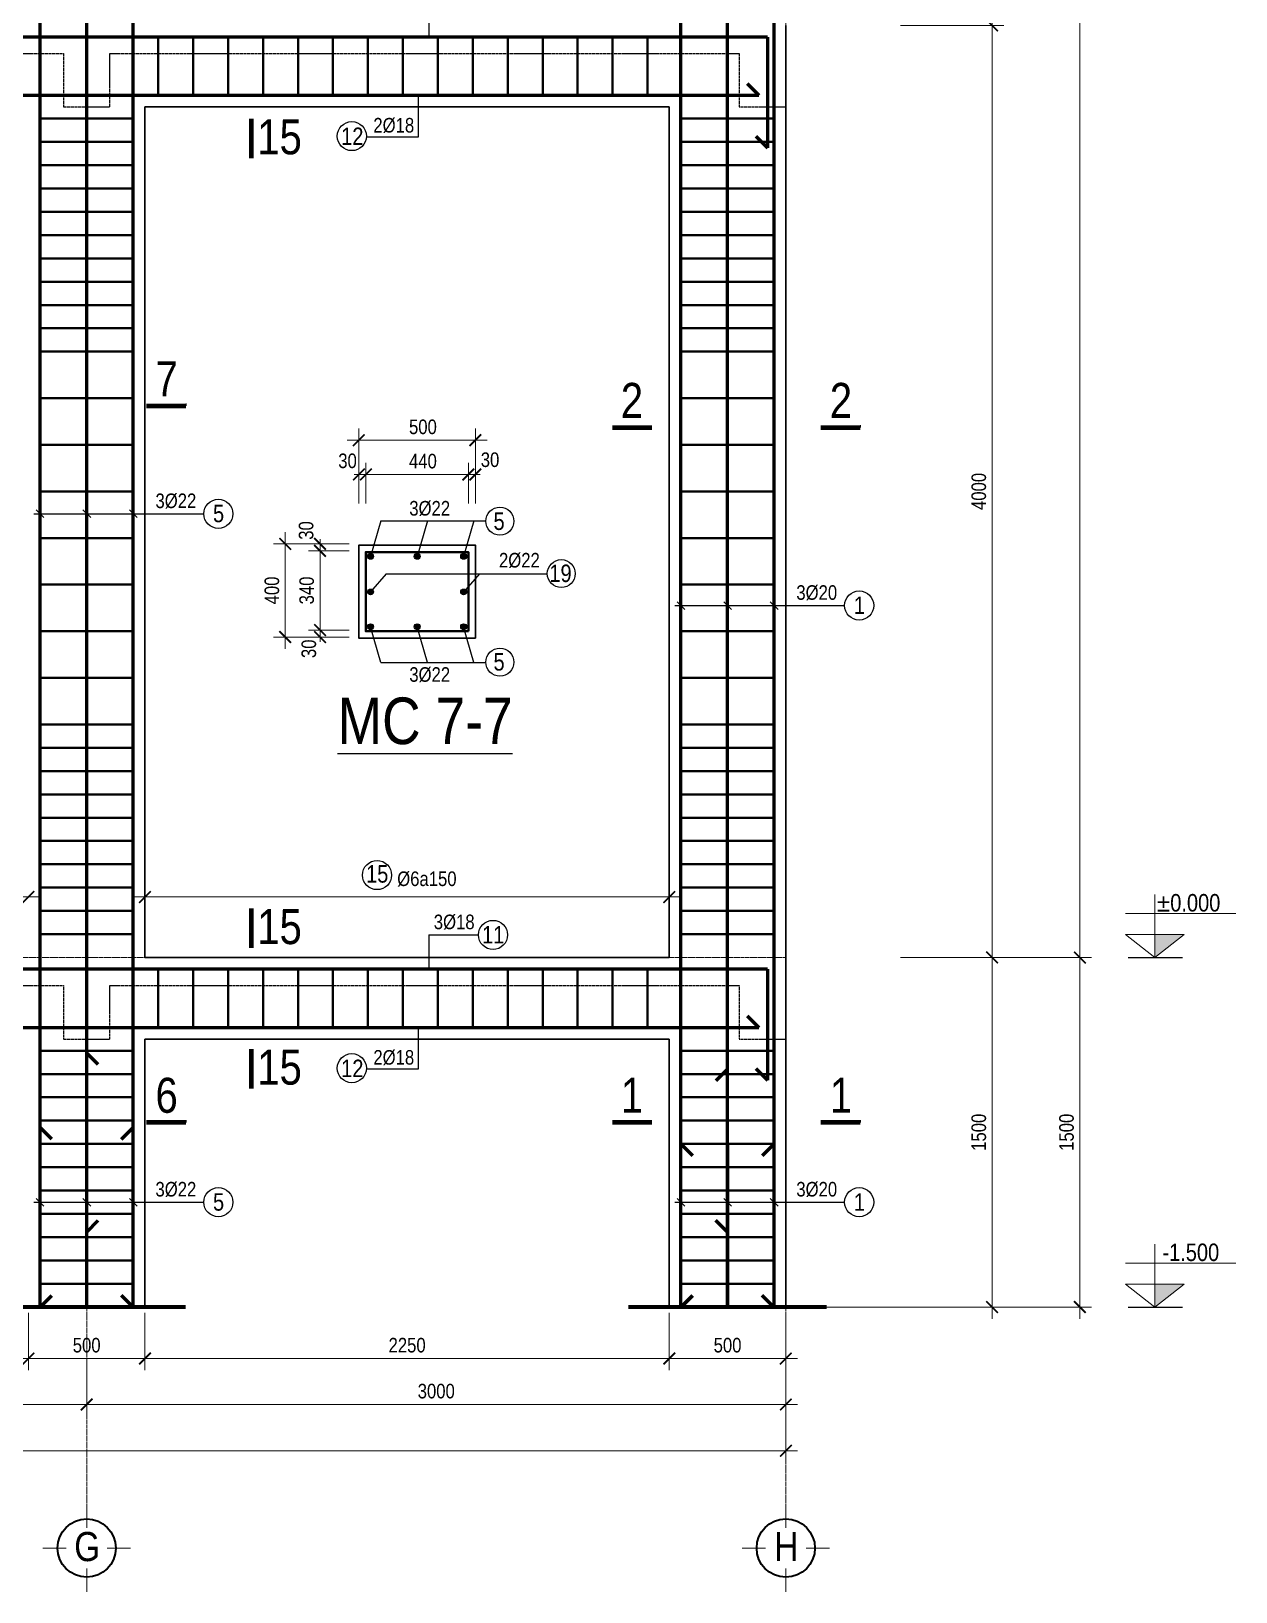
# Model space of a CAD drawing. Header units: inches. Extents: x -959662 to -910219, y 3489550 to 3514317.
# Drawn here: x -940634 to -935465, y 3490440 to 3497137 of the extents above; entities that cross this region are included whole.
import ezdxf
from ezdxf.enums import TextEntityAlignment as Align

# ---------------------------------------------------------------- set-up
doc = ezdxf.new("R2010")
doc.units = ezdxf.units.IN
doc.header["$LTSCALE"] = 3.5
doc.header["$MEASUREMENT"] = 0
doc.linetypes.add('CENTERX2', pattern=[4, 2.5, -0.5, 0.5, -0.5])
doc.linetypes.add('DASHEDX2', pattern=[1.5, 1, -0.5])
for name, color, linetype, lineweight in [('5.TRUC', 1, 'CENTERX2', 13), ('duongkichthuoc', 4, 'Continuous', 13), ('NET BAO', 4, 'Continuous', 30), ('TextThep', 7, 'Continuous', 0), ('THEP DAI', 5, 'Continuous', 40), ('THEP DOC', 2, 'Continuous', 60)]:
    doc.layers.add(name, color=color, linetype=linetype, lineweight=lineweight)
for name, color, linetype in [('Net thay', 6, 'Continuous'), ('NETDUTDUT', 3, 'DASHEDX2'), ('text', 3, 'Continuous')]:
    doc.layers.add(name, color=color, linetype=linetype)
doc.styles.add('CHU', font='')
doc.styles.add('CHỮ', font='')
doc.styles.add('Helve-Condense', font='')
doc.styles.add('Text.Helve-condense', font='')
doc.styles.get('CHU').set_extended_font_data('VNI-Helve-Condense')
doc.styles.get('CHỮ').set_extended_font_data('VNI-Helve-Condense')
doc.styles.get('Helve-Condense').set_extended_font_data('VNI-Helve-Condense')
doc.styles.get('Text.Helve-condense').set_extended_font_data('VNI-Helve-Condense')
doc.dimstyles.new('TL25', dxfattribs={"dimscale": 25, "dimtxt": 2.5, "dimasz": 2, "dimexe": 2, "dimexo": 1, "dimgap": 1, "dimtad": 1, "dimdec": 0, "dimzin": 0, "dimdsep": 46, "dimtxsty": 'Helve-Condense', "dimblk": 'ARCHTICK', "dimcen": 2, "dimdle": 2, "dimclrd": 4, "dimclre": 4, "dimclrt": 4, "dimadec": 0, "dimazin": 0, "dimtfac": 0.004, "dimtdec": 0, "dimtmove": 2, "dimatfit": 3, "dimfxl": 1, "dimtolj": 1, "dimtzin": 0, "dimlwd": 13, "dimlwe": 13, "dimarcsym": 1})

# ---------------------------------------------------------------- blocks, each defined once
blk = doc.blocks.new('_ArchTick')
at = {"color": 0, "linetype": 'ByBlock', "const_width": 0.15}
blk.add_lwpolyline([(-0.5, -0.5), (0.5, 0.5)], dxfattribs=at)
blk = doc.blocks.new('*D21')
at = {"layer": 'DEFPOINTS', "color": 0, "transparency": 16777216}
for p in [(-936928.4, 3493162.2), (-936510.8, 3493162.2), (-937246.5, 3491662.2)]:
    blk.add_point(p, dxfattribs=at)
at = {"layer": 'duongkichthuoc', "color": 4, "linetype": 'Continuous', "lineweight": 13, "transparency": 16777216}
for p, q in [((-936510.8, 3491612.2), (-936510.8, 3493212.2)), ((-936903.4, 3493162.2), (-936460.8, 3493162.2)), ((-937221.5, 3491662.2), (-936460.8, 3491662.2))]:
    blk.add_line(p, q, dxfattribs=at)
at = {"layer": 'duongkichthuoc', "color": 4, "lineweight": 13, "transparency": 16777216, "xscale": 50, "yscale": 50, "zscale": 50}
for p, rotation in [((-936510.8, 3493162.2), 90), ((-936510.8, 3491662.2), 270)]:
    blk.add_blockref('_ArchTick', p, dxfattribs=dict(at, rotation=rotation))
at = {"layer": 'duongkichthuoc', "color": 4, "transparency": 16777216, "insert": (-936567.7, 3492412.2), "char_height": 62.5, "attachment_point": 5, "rotation": 90, "style": 'Helve-Condense'}
blk.add_mtext('\\A1;1500', dxfattribs=at)
blk = doc.blocks.new('*D22')
at = {"layer": 'DEFPOINTS', "color": 0, "transparency": 16777216}
for p in [(-936928.5, 3497162.2), (-936510.8, 3497162.2), (-936915.9, 3493162.2)]:
    blk.add_point(p, dxfattribs=at)
at = {"layer": 'duongkichthuoc', "color": 4, "linetype": 'Continuous', "lineweight": 13, "transparency": 16777216}
for p, q in [((-936510.8, 3493112.2), (-936510.8, 3497212.2)), ((-936903.5, 3497162.2), (-936460.8, 3497162.2)), ((-936890.9, 3493162.2), (-936460.8, 3493162.2))]:
    blk.add_line(p, q, dxfattribs=at)
at = {"layer": 'duongkichthuoc', "color": 4, "lineweight": 13, "transparency": 16777216, "xscale": 50, "yscale": 50, "zscale": 50}
for p, rotation in [((-936510.8, 3497162.2), 90), ((-936510.8, 3493162.2), 270)]:
    blk.add_blockref('_ArchTick', p, dxfattribs=dict(at, rotation=rotation))
at = {"layer": 'duongkichthuoc', "color": 4, "transparency": 16777216, "insert": (-936567.7, 3495162.2), "char_height": 62.5, "attachment_point": 5, "rotation": 90, "style": 'Helve-Condense'}
blk.add_mtext('\\A1;4000', dxfattribs=at)
blk = doc.blocks.new('*D23')
at = {"layer": 'DEFPOINTS', "color": 0, "transparency": 16777216}
for p in [(-936928.4, 3500762.2), (-936510.8, 3500762.2), (-936928.5, 3497162.2)]:
    blk.add_point(p, dxfattribs=at)
at = {"layer": 'duongkichthuoc', "color": 4, "linetype": 'Continuous', "lineweight": 13, "transparency": 16777216}
for p, q in [((-936903.4, 3500762.2), (-936460.8, 3500762.2)), ((-936510.8, 3497112.2), (-936510.8, 3500812.2)), ((-936903.5, 3497162.2), (-936460.8, 3497162.2))]:
    blk.add_line(p, q, dxfattribs=at)
at = {"layer": 'duongkichthuoc', "color": 4, "lineweight": 13, "transparency": 16777216, "xscale": 50, "yscale": 50, "zscale": 50}
for p, rotation in [((-936510.8, 3500762.2), 90), ((-936510.8, 3497162.2), 270)]:
    blk.add_blockref('_ArchTick', p, dxfattribs=dict(at, rotation=rotation))
at = {"layer": 'duongkichthuoc', "color": 4, "transparency": 16777216, "insert": (-936567.7, 3498962.2), "char_height": 62.5, "attachment_point": 5, "rotation": 90, "style": 'Helve-Condense'}
blk.add_mtext('\\A1;3600', dxfattribs=at)
blk = doc.blocks.new('*D26')
at = {"layer": 'DEFPOINTS', "color": 0, "transparency": 16777216}
for p in [(-936510.8, 3508862.2), (-936510.8, 3493162.2), (-936134.3, 3493162.2)]:
    blk.add_point(p, dxfattribs=at)
at = {"layer": 'THEP DOC', "color": 4, "linetype": 'Continuous', "lineweight": 13, "transparency": 16777216}
for p, q in [((-936485.8, 3508862.2), (-936084.3, 3508862.2)), ((-936134.3, 3508912.2), (-936134.3, 3493112.2)), ((-936485.8, 3493162.2), (-936084.3, 3493162.2))]:
    blk.add_line(p, q, dxfattribs=at)
at = {"layer": 'THEP DOC', "color": 4, "lineweight": 13, "transparency": 16777216, "xscale": 50, "yscale": 50, "zscale": 50}
for p, rotation in [((-936134.3, 3508862.2), 90), ((-936134.3, 3493162.2), 270)]:
    blk.add_blockref('_ArchTick', p, dxfattribs=dict(at, rotation=rotation))
at = {"layer": 'THEP DOC', "color": 4, "transparency": 16777216, "insert": (-936191.3, 3501012.2), "char_height": 62.5, "attachment_point": 5, "rotation": 90, "style": 'Helve-Condense'}
blk.add_mtext('\\A1;15700', dxfattribs=at)
blk = doc.blocks.new('*D27')
at = {"layer": 'DEFPOINTS', "color": 0, "transparency": 16777216}
for p in [(-936510.8, 3493162.2), (-936134.3, 3493162.2), (-936510.8, 3491662.2)]:
    blk.add_point(p, dxfattribs=at)
at = {"layer": 'THEP DOC', "color": 4, "linetype": 'Continuous', "lineweight": 13, "transparency": 16777216}
for p, q in [((-936134.3, 3491612.2), (-936134.3, 3493212.2)), ((-936485.8, 3493162.2), (-936084.3, 3493162.2)), ((-936485.8, 3491662.2), (-936084.3, 3491662.2))]:
    blk.add_line(p, q, dxfattribs=at)
at = {"layer": 'THEP DOC', "color": 4, "lineweight": 13, "transparency": 16777216, "xscale": 50, "yscale": 50, "zscale": 50}
for p, rotation in [((-936134.3, 3493162.2), 90), ((-936134.3, 3491662.2), 270)]:
    blk.add_blockref('_ArchTick', p, dxfattribs=dict(at, rotation=rotation))
at = {"layer": 'THEP DOC', "color": 4, "transparency": 16777216, "insert": (-936191.3, 3492412.2), "char_height": 62.5, "attachment_point": 5, "rotation": 90, "style": 'Helve-Condense'}
blk.add_mtext('\\A1;1500', dxfattribs=at)
blk = doc.blocks.new('*D33')
at = {"layer": 'DEFPOINTS', "color": 0, "transparency": 16777216}
for p in [(-942896, 3491662.2), (-940646, 3491662.2), (-940646, 3491441.3)]:
    blk.add_point(p, dxfattribs=at)
at = {"layer": 'THEP DOC', "color": 4, "linetype": 'Continuous', "lineweight": 13, "transparency": 16777216}
for p, q in [((-942896, 3491637.2), (-942896, 3491391.3)), ((-940646, 3491637.2), (-940646, 3491391.3)), ((-942946, 3491441.3), (-940596, 3491441.3))]:
    blk.add_line(p, q, dxfattribs=at)
at = {"layer": 'THEP DOC', "color": 4, "lineweight": 13, "transparency": 16777216, "xscale": 50, "yscale": 50, "zscale": 50, "rotation": 180}
blk.add_blockref('_ArchTick', (-942896, 3491441.3), dxfattribs=at)
at = {"layer": 'THEP DOC', "color": 4, "lineweight": 13, "transparency": 16777216, "xscale": 50, "yscale": 50, "zscale": 50}
blk.add_blockref('_ArchTick', (-940646, 3491441.3), dxfattribs=at)
at = {"layer": 'THEP DOC', "color": 4, "transparency": 16777216, "insert": (-941771, 3491498.2), "char_height": 62.5, "attachment_point": 5, "style": 'Helve-Condense'}
blk.add_mtext('\\A1;2250', dxfattribs=at)
blk = doc.blocks.new('*D34')
at = {"layer": 'DEFPOINTS', "color": 0, "transparency": 16777216}
for p in [(-940646, 3491662.2), (-940146, 3491662.2), (-940146, 3491441.3)]:
    blk.add_point(p, dxfattribs=at)
at = {"layer": 'THEP DOC', "color": 4, "linetype": 'Continuous', "lineweight": 13, "transparency": 16777216}
for p, q in [((-940646, 3491637.2), (-940646, 3491391.3)), ((-940146, 3491637.2), (-940146, 3491391.3)), ((-940696, 3491441.3), (-940096, 3491441.3))]:
    blk.add_line(p, q, dxfattribs=at)
at = {"layer": 'THEP DOC', "color": 4, "lineweight": 13, "transparency": 16777216, "xscale": 50, "yscale": 50, "zscale": 50, "rotation": 180}
blk.add_blockref('_ArchTick', (-940646, 3491441.3), dxfattribs=at)
at = {"layer": 'THEP DOC', "color": 4, "lineweight": 13, "transparency": 16777216, "xscale": 50, "yscale": 50, "zscale": 50}
blk.add_blockref('_ArchTick', (-940146, 3491441.3), dxfattribs=at)
at = {"layer": 'THEP DOC', "color": 4, "transparency": 16777216, "insert": (-940396, 3491498.2), "char_height": 62.5, "attachment_point": 5, "style": 'Helve-Condense'}
blk.add_mtext('\\A1;500', dxfattribs=at)
blk = doc.blocks.new('*D35')
at = {"layer": 'DEFPOINTS', "color": 0, "transparency": 16777216}
for p in [(-940146, 3491662.2), (-937896, 3491662.2), (-937896, 3491441.3)]:
    blk.add_point(p, dxfattribs=at)
at = {"layer": 'THEP DOC', "color": 4, "linetype": 'Continuous', "lineweight": 13, "transparency": 16777216}
for p, q in [((-940146, 3491637.2), (-940146, 3491391.3)), ((-937896, 3491637.2), (-937896, 3491391.3)), ((-940196, 3491441.3), (-937846, 3491441.3))]:
    blk.add_line(p, q, dxfattribs=at)
at = {"layer": 'THEP DOC', "color": 4, "lineweight": 13, "transparency": 16777216, "xscale": 50, "yscale": 50, "zscale": 50, "rotation": 180}
blk.add_blockref('_ArchTick', (-940146, 3491441.3), dxfattribs=at)
at = {"layer": 'THEP DOC', "color": 4, "lineweight": 13, "transparency": 16777216, "xscale": 50, "yscale": 50, "zscale": 50}
blk.add_blockref('_ArchTick', (-937896, 3491441.3), dxfattribs=at)
at = {"layer": 'THEP DOC', "color": 4, "transparency": 16777216, "insert": (-939021, 3491498.2), "char_height": 62.5, "attachment_point": 5, "style": 'Helve-Condense'}
blk.add_mtext('\\A1;2250', dxfattribs=at)
blk = doc.blocks.new('*D36')
at = {"layer": 'DEFPOINTS', "color": 0, "transparency": 16777216}
for p in [(-937896, 3491662.2), (-937396, 3491662.2), (-937396, 3491441.3)]:
    blk.add_point(p, dxfattribs=at)
at = {"layer": 'THEP DOC', "color": 4, "linetype": 'Continuous', "lineweight": 13, "transparency": 16777216}
for p, q in [((-937896, 3491637.2), (-937896, 3491391.3)), ((-937396, 3491637.2), (-937396, 3491391.3)), ((-937946, 3491441.3), (-937346, 3491441.3))]:
    blk.add_line(p, q, dxfattribs=at)
at = {"layer": 'THEP DOC', "color": 4, "lineweight": 13, "transparency": 16777216, "xscale": 50, "yscale": 50, "zscale": 50, "rotation": 180}
blk.add_blockref('_ArchTick', (-937896, 3491441.3), dxfattribs=at)
at = {"layer": 'THEP DOC', "color": 4, "lineweight": 13, "transparency": 16777216, "xscale": 50, "yscale": 50, "zscale": 50}
blk.add_blockref('_ArchTick', (-937396, 3491441.3), dxfattribs=at)
at = {"layer": 'THEP DOC', "color": 4, "transparency": 16777216, "insert": (-937646, 3491498.2), "char_height": 62.5, "attachment_point": 5, "style": 'Helve-Condense'}
blk.add_mtext('\\A1;500', dxfattribs=at)
blk = doc.blocks.new('*D40')
at = {"layer": 'DEFPOINTS', "color": 0, "transparency": 16777216}
for p in [(-943396, 3491441.3), (-940396, 3491441.3), (-940396, 3491244.1)]:
    blk.add_point(p, dxfattribs=at)
at = {"layer": 'THEP DOC', "color": 4, "linetype": 'Continuous', "lineweight": 13, "transparency": 16777216}
for p, q in [((-943396, 3491416.3), (-943396, 3491194.1)), ((-940396, 3491416.3), (-940396, 3491194.1)), ((-943446, 3491244.1), (-940346, 3491244.1))]:
    blk.add_line(p, q, dxfattribs=at)
at = {"layer": 'THEP DOC', "color": 4, "lineweight": 13, "transparency": 16777216, "xscale": 50, "yscale": 50, "zscale": 50, "rotation": 180}
blk.add_blockref('_ArchTick', (-943396, 3491244.1), dxfattribs=at)
at = {"layer": 'THEP DOC', "color": 4, "lineweight": 13, "transparency": 16777216, "xscale": 50, "yscale": 50, "zscale": 50}
blk.add_blockref('_ArchTick', (-940396, 3491244.1), dxfattribs=at)
at = {"layer": 'THEP DOC', "color": 4, "transparency": 16777216, "insert": (-941896, 3491301.1), "char_height": 62.5, "attachment_point": 5, "style": 'Helve-Condense'}
blk.add_mtext('\\A1;3000', dxfattribs=at)
blk = doc.blocks.new('*D41')
at = {"layer": 'DEFPOINTS', "color": 0, "transparency": 16777216}
for p in [(-940396, 3491441.3), (-937396, 3491441.3), (-937396, 3491244.1)]:
    blk.add_point(p, dxfattribs=at)
at = {"layer": 'THEP DOC', "color": 4, "linetype": 'Continuous', "lineweight": 13, "transparency": 16777216}
for p, q in [((-940396, 3491416.3), (-940396, 3491194.1)), ((-937396, 3491416.3), (-937396, 3491194.1)), ((-940446, 3491244.1), (-937346, 3491244.1))]:
    blk.add_line(p, q, dxfattribs=at)
at = {"layer": 'THEP DOC', "color": 4, "lineweight": 13, "transparency": 16777216, "xscale": 50, "yscale": 50, "zscale": 50, "rotation": 180}
blk.add_blockref('_ArchTick', (-940396, 3491244.1), dxfattribs=at)
at = {"layer": 'THEP DOC', "color": 4, "lineweight": 13, "transparency": 16777216, "xscale": 50, "yscale": 50, "zscale": 50}
blk.add_blockref('_ArchTick', (-937396, 3491244.1), dxfattribs=at)
at = {"layer": 'THEP DOC', "color": 4, "transparency": 16777216, "insert": (-938896, 3491301.1), "char_height": 62.5, "attachment_point": 5, "style": 'Helve-Condense'}
blk.add_mtext('\\A1;3000', dxfattribs=at)
blk = doc.blocks.new('*D42')
at = {"layer": 'DEFPOINTS', "color": 0, "transparency": 16777216}
for p in [(-951896, 3491305.2), (-937396, 3491305.2), (-937396, 3491045.4)]:
    blk.add_point(p, dxfattribs=at)
at = {"layer": 'THEP DOC', "color": 4, "linetype": 'Continuous', "lineweight": 13, "transparency": 16777216}
for p, q in [((-951896, 3491280.2), (-951896, 3490995.4)), ((-937396, 3491280.2), (-937396, 3490995.4)), ((-951946, 3491045.4), (-937346, 3491045.4))]:
    blk.add_line(p, q, dxfattribs=at)
at = {"layer": 'THEP DOC', "color": 4, "lineweight": 13, "transparency": 16777216, "xscale": 50, "yscale": 50, "zscale": 50, "rotation": 180}
blk.add_blockref('_ArchTick', (-951896, 3491045.4), dxfattribs=at)
at = {"layer": 'THEP DOC', "color": 4, "lineweight": 13, "transparency": 16777216, "xscale": 50, "yscale": 50, "zscale": 50}
blk.add_blockref('_ArchTick', (-937396, 3491045.4), dxfattribs=at)
at = {"layer": 'THEP DOC', "color": 4, "transparency": 16777216, "insert": (-944646, 3491102.3), "char_height": 62.5, "attachment_point": 5, "style": 'Helve-Condense'}
blk.add_mtext('\\A1;14500', dxfattribs=at)

msp = doc.modelspace()

# ---------------------------------------------------------------- hatches: boundary and pattern name
at = {"layer": 'text'}
for points in [[(-939165.5, 3494883.7, 1), (-939190.5, 3494883.7, 1)], [(-938965.2, 3494883.7, 1), (-938990.2, 3494883.7, 1)], [(-938765.9, 3494883.7, 1), (-938790.9, 3494883.7, 1)], [(-939165.5, 3494731, 1), (-939190.5, 3494731, 1)], [(-938765.9, 3494731, 1), (-938790.9, 3494731, 1)], [(-939165.5, 3494581.7, 1), (-939190.5, 3494581.7, 1)], [(-938965.2, 3494581.7, 1), (-938990.2, 3494581.7, 1)], [(-938765.9, 3494581.7, 1), (-938790.9, 3494581.7, 1)]]:
    msp.add_hatch(color=256, dxfattribs=at).paths.add_polyline_path(points)
at = {"layer": 'text', "lineweight": 20, "ltscale": 20}
h = msp.add_hatch(color=0, dxfattribs=at)
h.dxf.hatch_style = 1
h.paths.add_polyline_path([(-935686.4, 3493260.5), (-935812.3, 3493260.5), (-935812.3, 3493162.2)])
h = msp.add_hatch(color=0, dxfattribs=at)
h.dxf.hatch_style = 1
h.paths.add_polyline_path([(-935686.4, 3491760.5), (-935812.3, 3491760.5), (-935812.3, 3491662.2)])

# ---------------------------------------------------------------- linework, layer by layer
at = {"layer": '5.TRUC'}
for p, q in [((-940396, 3508862.2), (-940396, 3490815.3)), ((-937396, 3508862.2), (-937396, 3490815.3)), ((-951896, 3493162.2), (-937396, 3493162.2))]:
    msp.add_line(p, q, dxfattribs=at)
at = {"layer": 'duongkichthuoc', "color": 4, "linetype": 'Continuous', "lineweight": 13}
for p, q in [((-939228.2, 3495260), (-939228.2, 3495432.1)), ((-938728.2, 3495260), (-938728.2, 3495432.1)), ((-939278.2, 3495382.1), (-938678.2, 3495382.1)), ((-939228.2, 3495110.5), (-939228.2, 3495285)), ((-939198.2, 3495110.5), (-939198.2, 3495285)), ((-939198.2, 3495110.5), (-939198.2, 3495285)), ((-938758.2, 3495110.5), (-938758.2, 3495285)), ((-938758.2, 3495110.5), (-938758.2, 3495285)), ((-938728.2, 3495110.5), (-938728.2, 3495285)), ((-939248.2, 3495235), (-938708.2, 3495235)), ((-939228.2, 3495235), (-939198.2, 3495235)), ((-938758.2, 3495235), (-938728.2, 3495235)), ((-939544.1, 3494987.3), (-939544.1, 3494487.3)), ((-939419.8, 3494937.3), (-939594.1, 3494937.3)), ((-939269.8, 3494937.3), (-939444.8, 3494937.3)), ((-939394.8, 3494957.3), (-939394.8, 3494517.3)), ((-939394.8, 3494937.3), (-939394.8, 3494907.3)), ((-939269.8, 3494907.3), (-939444.8, 3494907.3)), ((-939269.8, 3494907.3), (-939444.8, 3494907.3)), ((-939419.8, 3494537.3), (-939594.1, 3494537.3)), ((-939269.8, 3494567.3), (-939444.8, 3494567.3)), ((-939269.8, 3494567.3), (-939444.8, 3494567.3)), ((-939269.8, 3494537.3), (-939444.8, 3494537.3)), ((-939394.8, 3494567.3), (-939394.8, 3494537.3))]:
    msp.add_line(p, q, dxfattribs=at)
at = {"layer": 'NET BAO'}
for p, q in [((-937396, 3491662.2), (-937396, 3497162.2)), ((-940146, 3493162.2), (-940146, 3496812.2)), ((-940146, 3496812.2), (-937896, 3496812.2)), ((-937896, 3493162.2), (-937896, 3496812.2)), ((-940146, 3493162.2), (-937896, 3493162.2)), ((-940146, 3491662.2), (-940146, 3492812.2)), ((-940146, 3492812.2), (-937896, 3492812.2)), ((-937896, 3491662.2), (-937896, 3492812.2))]:
    msp.add_line(p, q, dxfattribs=at)
msp.add_lwpolyline([(-938728.2, 3494532.2), (-938728.2, 3494932.2), (-939228.2, 3494932.2), (-939228.2, 3494532.2)], close=True, dxfattribs=at)
at = {"layer": 'Net thay', "lineweight": 20}
for p, q in [((-939969.7, 3495528.9), (-939969.7, 3495538.9)), ((-939969.7, 3495528.9), (-939969.7, 3495528.9)), ((-937076.2, 3495436.3), (-937076.2, 3495446.3)), ((-937076.2, 3495436.3), (-937076.2, 3495436.3)), ((-939969.7, 3492454.5), (-939969.7, 3492464.5)), ((-939969.7, 3492454.5), (-939969.7, 3492454.5)), ((-937076.2, 3492454.5), (-937076.2, 3492464.5)), ((-937076.2, 3492454.5), (-937076.2, 3492454.5))]:
    msp.add_line(p, q, dxfattribs=at)
at = {"layer": 'Net thay', "lineweight": 80}
for p, q in [((-939971.5, 3491662.2), (-940821.5, 3491662.2)), ((-937221.5, 3491662.2), (-938071.5, 3491662.2))]:
    msp.add_line(p, q, dxfattribs=at)
at = {"layer": 'Net thay', "lineweight": 20, "ltscale": 20, "const_width": 20}
for points in [[(-939688.8, 3496762.4), (-939688.8, 3496591.6)], [(-940140.5, 3495528.9), (-939969.7, 3495528.9)], [(-938140.6, 3495436.3), (-937969.9, 3495436.3)], [(-937247, 3495436.3), (-937076.2, 3495436.3)], [(-939688.8, 3493373.4), (-939688.8, 3493202.6)], [(-939688.8, 3492770.1), (-939688.8, 3492599.4)], [(-940140.5, 3492454.5), (-939969.7, 3492454.5)], [(-938140.6, 3492454.5), (-937969.9, 3492454.5)], [(-937247, 3492454.5), (-937076.2, 3492454.5)]]:
    msp.add_lwpolyline(points, dxfattribs=at)
at = {"layer": 'NETDUTDUT'}
for p, q in [((-943196, 3497042.2), (-940496, 3497042.2)), ((-940296, 3497042.2), (-937596.2, 3497042.2)), ((-940146, 3493162.2), (-937896, 3493162.2)), ((-937396.2, 3493162.2), (-937396, 3493162.2)), ((-943196, 3493042.2), (-940496, 3493042.2)), ((-940296, 3493042.2), (-937596.2, 3493042.2)), ((-937396.2, 3493042.2), (-937396, 3493042.2))]:
    msp.add_line(p, q, dxfattribs=at)
for points in [[(-937596.2, 3497042.2), (-937596.2, 3496812.2), (-937396.2, 3496812.2), (-937396.2, 3497162.2)], [(-940496, 3497042.2), (-940496, 3496812.2), (-940296, 3496812.2), (-940296, 3497042.2)], [(-937596.2, 3493042.2), (-937596.2, 3492812.2), (-937396.2, 3492812.2), (-937396.2, 3493162.2)], [(-940496, 3493042.2), (-940496, 3492812.2), (-940296, 3492812.2), (-940296, 3493042.2)]]:
    msp.add_lwpolyline(points, dxfattribs=at)
at = {"layer": 'text', "color": 3}
for p, q in [((-938927.5, 3497259.1), (-938927.5, 3497112.2)), ((-940622.1, 3495066.2), (-939893.5, 3495066.2)), ((-940579.5, 3495049.7), (-940612.5, 3495082.7)), ((-940378.9, 3495049.7), (-940411.9, 3495082.7)), ((-940179.5, 3495049.7), (-940212.5, 3495082.7)), ((-937872.1, 3494672.6), (-937143.5, 3494672.6)), ((-937829.5, 3494656.1), (-937862.5, 3494689.1)), ((-937628.9, 3494656.1), (-937661.9, 3494689.1)), ((-937429.5, 3494656.1), (-937462.5, 3494689.1)), ((-938927.5, 3493259.1), (-938714.9, 3493259.1)), ((-938927.5, 3493259.1), (-938927.5, 3493112.2)), ((-940622.1, 3492112), (-939893.5, 3492112)), ((-940579.5, 3492095.5), (-940612.5, 3492128.5)), ((-940378.9, 3492095.5), (-940411.9, 3492128.5)), ((-940179.5, 3492095.5), (-940212.5, 3492128.5)), ((-937872.1, 3492112), (-937143.5, 3492112)), ((-937829.5, 3492095.5), (-937862.5, 3492128.5)), ((-937628.9, 3492095.5), (-937661.9, 3492128.5)), ((-937429.5, 3492095.5), (-937462.5, 3492128.5))]:
    msp.add_line(p, q, dxfattribs=at)
at = {"layer": 'text'}
for p, q in [((-938973.7, 3496862.2), (-938973.7, 3496682.9)), ((-938973.7, 3496682.9), (-939195.8, 3496682.9)), ((-939133.4, 3495036.2), (-939178, 3494882.6)), ((-939133.4, 3495036.2), (-938684.8, 3495036.2)), ((-938933.4, 3495036.2), (-938977.7, 3494883.7)), ((-938734.1, 3495036.2), (-938778.4, 3494883.7)), ((-939110.8, 3494808), (-939178, 3494731)), ((-939110.8, 3494808), (-938661.3, 3494808)), ((-938711.1, 3494808), (-938778.8, 3494730.6)), ((-938661.3, 3494808), (-938419.5, 3494808)), ((-939133.4, 3494428.2), (-939178, 3494581.7)), ((-938933.4, 3494428.2), (-938977.7, 3494580.7)), ((-938734.1, 3494428.2), (-938778.4, 3494580.7)), ((-939133.4, 3494428.2), (-938684.8, 3494428.2)), ((-938973.7, 3492862.2), (-938973.7, 3492682.9)), ((-938973.7, 3492682.9), (-939195.8, 3492682.9))]:
    msp.add_line(p, q, dxfattribs=at)
at = {"layer": 'text', "color": 0, "lineweight": 20, "ltscale": 20}
for p, q in [((-935812.3, 3493162.2), (-935812.3, 3493432.2)), ((-935938.2, 3493350.5), (-935465.2, 3493350.5)), ((-935812.3, 3491662.2), (-935812.3, 3491932.2)), ((-935938.2, 3491850.5), (-935465.2, 3491850.5))]:
    msp.add_line(p, q, dxfattribs=at)
at = {"layer": 'text', "color": 0}
for p, q in [((-935927.6, 3493162.2), (-935693.2, 3493162.2)), ((-935927.6, 3491662.2), (-935693.2, 3491662.2))]:
    msp.add_line(p, q, dxfattribs=at)
at = {"layer": 'text', "color": 0, "lineweight": 20, "ltscale": 20}
for points in [[(-935938.2, 3493260.5), (-935812.3, 3493162.2), (-935686.4, 3493260.5)], [(-935938.2, 3491760.5), (-935812.3, 3491662.2), (-935686.4, 3491760.5)]]:
    msp.add_lwpolyline(points, close=True, dxfattribs=at)
at = {"layer": 'text'}
for centre, radius in [((-939258.2, 3496687.1), 62.5), ((-938623, 3495034.7), 60), ((-939178, 3494883.7), 12.5), ((-938977.7, 3494883.7), 12.5), ((-938778.4, 3494883.7), 12.5), ((-938359.5, 3494809.5), 60), ((-939178, 3494731), 12.5), ((-938778.4, 3494731), 12.5), ((-939178, 3494581.7), 12.5), ((-938977.7, 3494581.7), 12.5), ((-938778.4, 3494581.7), 12.5), ((-938623, 3494429.6), 60), ((-939258.2, 3492687.1), 62.5)]:
    msp.add_circle(centre, radius, dxfattribs=at)
at = {"layer": 'text', "color": 3}
for centre in [(-939831, 3495066.2), (-937081, 3494672.6), (-939150.1, 3493515.9), (-938652.4, 3493259.1), (-939831, 3492112), (-937081, 3492112)]:
    msp.add_circle(centre, 62.5, dxfattribs=at)
at = {"layer": 'TextThep', "lineweight": 18}
for p, q in [((-940396, 3490715.3), (-940396, 3490815.3)), ((-937396, 3490715.3), (-937396, 3490815.3)), ((-940583.5, 3490627.8), (-940483.5, 3490627.8)), ((-940308.5, 3490627.8), (-940208.5, 3490627.8)), ((-937583.5, 3490627.8), (-937483.5, 3490627.8)), ((-937308.5, 3490627.8), (-937208.5, 3490627.8)), ((-940396, 3490540.3), (-940396, 3490440.3)), ((-937396, 3490540.3), (-937396, 3490440.3))]:
    msp.add_line(p, q, dxfattribs=at)
at = {"layer": 'TextThep', "lineweight": 35}
for centre in [(-940396, 3490627.8), (-937396, 3490627.8)]:
    msp.add_circle(centre, 125, dxfattribs=at)
at = {"layer": 'THEP DAI'}
for p, q in [((-940089.2, 3497112.2), (-940089.2, 3496862.2)), ((-939939.2, 3497112.2), (-939939.2, 3496862.2)), ((-939939.2, 3497112.2), (-939939.2, 3496862.2)), ((-939789.2, 3497112.2), (-939789.2, 3496862.2)), ((-939789.2, 3497112.2), (-939789.2, 3496862.2)), ((-939639.2, 3497112.2), (-939639.2, 3496862.2)), ((-939489.2, 3497112.2), (-939489.2, 3496862.2)), ((-939339.2, 3497112.2), (-939339.2, 3496862.2)), ((-939339.2, 3497112.2), (-939339.2, 3496862.2)), ((-939189.2, 3497112.2), (-939189.2, 3496862.2)), ((-939189.2, 3497112.2), (-939189.2, 3496862.2)), ((-939039.2, 3497112.2), (-939039.2, 3496862.2)), ((-938889.2, 3497112.2), (-938889.2, 3496862.2)), ((-938739.2, 3497112.2), (-938739.2, 3496862.2)), ((-938589.2, 3497112.2), (-938589.2, 3496862.2)), ((-938439.2, 3497112.2), (-938439.2, 3496862.2)), ((-938289.2, 3497112.2), (-938289.2, 3496862.2)), ((-938139.2, 3497112.2), (-938139.2, 3496862.2)), ((-937989.2, 3497112.2), (-937989.2, 3496862.2)), ((-940596, 3496762.2), (-940196, 3496762.2)), ((-940596, 3496762.2), (-940196, 3496762.2)), ((-937846, 3496762.2), (-937446, 3496762.2)), ((-937846, 3496762.2), (-937446, 3496762.2)), ((-940596, 3496662.2), (-940196, 3496662.2)), ((-940596, 3496662.2), (-940196, 3496662.2)), ((-940596, 3496662.2), (-940196, 3496662.2)), ((-937846, 3496662.2), (-937446, 3496662.2)), ((-937846, 3496662.2), (-937446, 3496662.2)), ((-937846, 3496662.2), (-937446, 3496662.2)), ((-940596, 3496562.2), (-940196, 3496562.2)), ((-940596, 3496562.2), (-940196, 3496562.2)), ((-940596, 3496562.2), (-940196, 3496562.2)), ((-937846, 3496562.2), (-937446, 3496562.2)), ((-937846, 3496562.2), (-937446, 3496562.2)), ((-937846, 3496562.2), (-937446, 3496562.2)), ((-940596, 3496462.2), (-940196, 3496462.2)), ((-940596, 3496462.2), (-940196, 3496462.2)), ((-940596, 3496462.2), (-940196, 3496462.2)), ((-937846, 3496462.2), (-937446, 3496462.2)), ((-937846, 3496462.2), (-937446, 3496462.2)), ((-937846, 3496462.2), (-937446, 3496462.2)), ((-940596, 3496362.2), (-940196, 3496362.2)), ((-940596, 3496362.2), (-940196, 3496362.2)), ((-940596, 3496362.2), (-940196, 3496362.2)), ((-937846, 3496362.2), (-937446, 3496362.2)), ((-937846, 3496362.2), (-937446, 3496362.2)), ((-937846, 3496362.2), (-937446, 3496362.2)), ((-940596, 3496262.2), (-940196, 3496262.2)), ((-940596, 3496262.2), (-940196, 3496262.2)), ((-940596, 3496262.2), (-940196, 3496262.2)), ((-937846, 3496262.2), (-937446, 3496262.2)), ((-937846, 3496262.2), (-937446, 3496262.2)), ((-937846, 3496262.2), (-937446, 3496262.2)), ((-940596, 3496162.2), (-940196, 3496162.2)), ((-940596, 3496162.2), (-940196, 3496162.2)), ((-937846, 3496162.2), (-937446, 3496162.2)), ((-937846, 3496162.2), (-937446, 3496162.2)), ((-940596, 3496062.2), (-940196, 3496062.2)), ((-940596, 3496062.2), (-940196, 3496062.2)), ((-937846, 3496062.2), (-937446, 3496062.2)), ((-937846, 3496062.2), (-937446, 3496062.2)), ((-940596, 3495962.2), (-940196, 3495962.2)), ((-940596, 3495962.2), (-940196, 3495962.2)), ((-937846, 3495962.2), (-937446, 3495962.2)), ((-937846, 3495962.2), (-937446, 3495962.2)), ((-940596, 3495862.2), (-940196, 3495862.2)), ((-940596, 3495862.2), (-940196, 3495862.2)), ((-937846, 3495862.2), (-937446, 3495862.2)), ((-937846, 3495862.2), (-937446, 3495862.2)), ((-940596, 3495762.2), (-940196, 3495762.2)), ((-940596, 3495762.2), (-940196, 3495762.2)), ((-940596, 3495762.2), (-940196, 3495762.2)), ((-940596, 3495762.2), (-940196, 3495762.2)), ((-937846, 3495762.2), (-937446, 3495762.2)), ((-937846, 3495762.2), (-937446, 3495762.2)), ((-937846, 3495762.2), (-937446, 3495762.2)), ((-937846, 3495762.2), (-937446, 3495762.2)), ((-940596, 3495562.2), (-940196, 3495562.2)), ((-940596, 3495562.2), (-940196, 3495562.2)), ((-937846, 3495562.2), (-937446, 3495562.2)), ((-937846, 3495562.2), (-937446, 3495562.2)), ((-940596, 3495362.2), (-940196, 3495362.2)), ((-940596, 3495362.2), (-940196, 3495362.2)), ((-937846, 3495362.2), (-937446, 3495362.2)), ((-937846, 3495362.2), (-937446, 3495362.2)), ((-940596, 3495162.2), (-940196, 3495162.2)), ((-940596, 3495162.2), (-940196, 3495162.2)), ((-937846, 3495162.2), (-937446, 3495162.2)), ((-937846, 3495162.2), (-937446, 3495162.2)), ((-940596, 3494962.2), (-940196, 3494962.2)), ((-940596, 3494962.2), (-940196, 3494962.2)), ((-937846, 3494962.2), (-937446, 3494962.2)), ((-937846, 3494962.2), (-937446, 3494962.2)), ((-940596, 3494762.2), (-940196, 3494762.2)), ((-940596, 3494762.2), (-940196, 3494762.2)), ((-937846, 3494762.2), (-937446, 3494762.2)), ((-937846, 3494762.2), (-937446, 3494762.2)), ((-940596, 3494562.2), (-940196, 3494562.2)), ((-940596, 3494562.2), (-940196, 3494562.2)), ((-937846, 3494562.2), (-937446, 3494562.2)), ((-937846, 3494562.2), (-937446, 3494562.2)), ((-940596, 3494362.2), (-940196, 3494362.2)), ((-940596, 3494362.2), (-940196, 3494362.2)), ((-937846, 3494362.2), (-937446, 3494362.2)), ((-937846, 3494362.2), (-937446, 3494362.2)), ((-940596, 3494162.2), (-940196, 3494162.2)), ((-940596, 3494162.2), (-940196, 3494162.2)), ((-937846, 3494162.2), (-937446, 3494162.2)), ((-937846, 3494162.2), (-937446, 3494162.2)), ((-940596, 3494062.2), (-940196, 3494062.2)), ((-937846, 3494062.2), (-937446, 3494062.2)), ((-940596, 3493962.2), (-940196, 3493962.2)), ((-937846, 3493962.2), (-937446, 3493962.2)), ((-940596, 3493862.2), (-940196, 3493862.2)), ((-937846, 3493862.2), (-937446, 3493862.2)), ((-940596, 3493762.2), (-940196, 3493762.2)), ((-937846, 3493762.2), (-937446, 3493762.2)), ((-940596, 3493662.2), (-940196, 3493662.2)), ((-937846, 3493662.2), (-937446, 3493662.2)), ((-940596, 3493562.2), (-940196, 3493562.2)), ((-937846, 3493562.2), (-937446, 3493562.2)), ((-940596, 3493462.2), (-940196, 3493462.2)), ((-937846, 3493462.2), (-937446, 3493462.2)), ((-940596, 3493362.2), (-940196, 3493362.2)), ((-937846, 3493362.2), (-937446, 3493362.2)), ((-940596, 3493262.2), (-940196, 3493262.2)), ((-937846, 3493262.2), (-937446, 3493262.2)), ((-940089.2, 3493112.2), (-940089.2, 3492862.2)), ((-939939.2, 3493112.2), (-939939.2, 3492862.2)), ((-939939.2, 3493112.2), (-939939.2, 3492862.2)), ((-939789.2, 3493112.2), (-939789.2, 3492862.2)), ((-939789.2, 3493112.2), (-939789.2, 3492862.2)), ((-939639.2, 3493112.2), (-939639.2, 3492862.2)), ((-939489.2, 3493112.2), (-939489.2, 3492862.2)), ((-939339.2, 3493112.2), (-939339.2, 3492862.2)), ((-939339.2, 3493112.2), (-939339.2, 3492862.2)), ((-939189.2, 3493112.2), (-939189.2, 3492862.2)), ((-939189.2, 3493112.2), (-939189.2, 3492862.2)), ((-939039.2, 3493112.2), (-939039.2, 3492862.2)), ((-938889.2, 3493112.2), (-938889.2, 3492862.2)), ((-938739.2, 3493112.2), (-938739.2, 3492862.2)), ((-938589.2, 3493112.2), (-938589.2, 3492862.2)), ((-938439.2, 3493112.2), (-938439.2, 3492862.2)), ((-938289.2, 3493112.2), (-938289.2, 3492862.2)), ((-938139.2, 3493112.2), (-938139.2, 3492862.2)), ((-937989.2, 3493112.2), (-937989.2, 3492862.2)), ((-940597.1, 3492762.2), (-940197.1, 3492762.2)), ((-937846, 3492762.2), (-937446, 3492762.2)), ((-940597.1, 3492662.2), (-940197.1, 3492662.2)), ((-937846, 3492662.2), (-937446, 3492662.2)), ((-940597.1, 3492562.2), (-940197.1, 3492562.2)), ((-937846, 3492562.2), (-937446, 3492562.2)), ((-940597.1, 3492462.2), (-940197.1, 3492462.2)), ((-937846, 3492462.2), (-937446, 3492462.2)), ((-940597.1, 3492362.2), (-940197.1, 3492362.2)), ((-937846, 3492362.2), (-937446, 3492362.2)), ((-940597.1, 3492262.2), (-940197.1, 3492262.2)), ((-937846, 3492262.2), (-937446, 3492262.2)), ((-940597.1, 3492162.2), (-940197.1, 3492162.2)), ((-937846, 3492162.2), (-937446, 3492162.2)), ((-940597.1, 3492062.2), (-940197.1, 3492062.2)), ((-937846, 3492062.2), (-937446, 3492062.2)), ((-940597.1, 3491962.2), (-940197.1, 3491962.2)), ((-937846, 3491962.2), (-937446, 3491962.2)), ((-940597.1, 3491862.2), (-940197.1, 3491862.2)), ((-937846, 3491862.2), (-937446, 3491862.2)), ((-940597.1, 3491762.2), (-940197.1, 3491762.2)), ((-937846, 3491762.2), (-937446, 3491762.2))]:
    msp.add_line(p, q, dxfattribs=at)
msp.add_lwpolyline([(-938758.2, 3494562.2), (-938758.2, 3494902.2), (-939198.2, 3494902.2), (-939198.2, 3494562.2)], close=True, dxfattribs=at)
at = {"layer": 'THEP DOC'}
for p, q in [((-940396, 3491662.2), (-940396, 3508821.5)), ((-937446, 3491662.2), (-937446, 3508821.5)), ((-937646.5, 3491662.2), (-937646.5, 3500739.2)), ((-940596, 3491662.2), (-940596, 3500412.2)), ((-940196, 3491662.2), (-940196, 3500412.2)), ((-937846, 3491662.2), (-937846, 3500412.2)), ((-937474.1, 3497112.2), (-951806.3, 3497112.2)), ((-937474.1, 3497112.2), (-937474.1, 3496636.5)), ((-942896, 3496862.2), (-937511.5, 3496862.2)), ((-937561.5, 3496912.2), (-937511.5, 3496862.2)), ((-937524.1, 3496686.5), (-937474.1, 3496636.5)), ((-937474.1, 3493112.2), (-951806.3, 3493112.2)), ((-937474.1, 3493112.2), (-937474.1, 3492636.5)), ((-937561.5, 3492912.2), (-937511.5, 3492862.2)), ((-942896, 3492862.2), (-937511.5, 3492862.2)), ((-940346.5, 3492702.9), (-940396, 3492752.3)), ((-937695.4, 3492633.8), (-937645.4, 3492683.8)), ((-937524.1, 3492686.5), (-937474.1, 3492636.5)), ((-940546, 3492382.2), (-940596, 3492432.2)), ((-940246, 3492382.2), (-940196, 3492432.2)), ((-937846, 3492362.2), (-937796, 3492312.2)), ((-937796, 3492312.2), (-937846, 3492362.2)), ((-937645.4, 3491662.2), (-937645.4, 3492362.2)), ((-937496, 3492312.2), (-937446, 3492362.2)), ((-937446, 3492362.2), (-937496, 3492312.2)), ((-940396, 3491983.4), (-940346.5, 3492032.9)), ((-937646.5, 3491983.8), (-937696.5, 3492033.8)), ((-940596, 3491662.2), (-940546, 3491712.2)), ((-940596, 3491662.2), (-940546, 3491712.2)), ((-940197.1, 3491662.2), (-940247.1, 3491712.2)), ((-940197.1, 3491662.2), (-940247.1, 3491712.2)), ((-937846, 3491662.2), (-937796, 3491712.2)), ((-937846, 3491662.2), (-937796, 3491712.2)), ((-937844.9, 3491662.2), (-937794.9, 3491712.2)), ((-937447.1, 3491662.2), (-937497.1, 3491712.2)), ((-937447.1, 3491662.2), (-937497.1, 3491712.2))]:
    msp.add_line(p, q, dxfattribs=at)
at = {"layer": 'THEP DOC', "color": 4, "linetype": 'Continuous', "lineweight": 13}
for p, q in [((-940146, 3493187.2), (-940146, 3493471.9)), ((-937896, 3493187.2), (-937896, 3493471.9)), ((-942946, 3493421.9), (-940596, 3493421.9)), ((-940196, 3493421.9), (-937846, 3493421.9))]:
    msp.add_line(p, q, dxfattribs=at)

# ---------------------------------------------------------------- block references
at = {"layer": 'duongkichthuoc', "color": 4, "lineweight": 13, "xscale": 50, "yscale": 50, "zscale": 50}
for p, rotation in [((-939228.2, 3495382.1), 180), ((-939228.2, 3495235), 180), ((-939198.2, 3495235), 180), ((-938728.2, 3495235), 180), ((-939544.1, 3494937.3), 90), ((-939394.8, 3494937.3), 270), ((-939394.8, 3494907.3), 90), ((-939394.8, 3494567.3), 270), ((-939544.1, 3494537.3), 270), ((-939394.8, 3494537.3), 270)]:
    msp.add_blockref('_ArchTick', p, dxfattribs=dict(at, rotation=rotation))
for p in [(-938728.2, 3495382.1), (-938758.2, 3495235)]:
    msp.add_blockref('_ArchTick', p, dxfattribs=at)
at = {"layer": 'THEP DOC', "color": 4, "lineweight": 13, "xscale": 50, "yscale": 50, "zscale": 50}
for p in [(-940646, 3493421.9), (-937896, 3493421.9)]:
    msp.add_blockref('_ArchTick', p, dxfattribs=at)
at = {"layer": 'THEP DOC', "color": 4, "lineweight": 13, "xscale": 50, "yscale": 50, "zscale": 50, "rotation": 180}
msp.add_blockref('_ArchTick', (-940146, 3493421.9), dxfattribs=at)

# ---------------------------------------------------------------- texts
at = {"layer": 'duongkichthuoc', "color": 4, "char_height": 62.5, "attachment_point": 5, "style": 'Helve-Condense'}
for s, insert in [('\\A1;500', (-938953.2, 3495439)), ('\\A1;30', (-939276.7, 3495293.2)), ('\\A1;440', (-938953.2, 3495291.9)), ('\\A1;30', (-938665.2, 3495297.9))]:
    msp.add_mtext(s, dxfattribs=dict(at, insert=insert))
at = {"layer": 'duongkichthuoc', "color": 4, "char_height": 62.5, "attachment_point": 5, "rotation": 90, "style": 'Helve-Condense'}
for s, insert in [('\\A1;30', (-939454.2, 3494994.7)), ('\\A1;400', (-939601.1, 3494737.3)), ('\\A1;340', (-939451.7, 3494737.3)), ('\\A1;30', (-939442.6, 3494487))]:
    msp.add_mtext(s, dxfattribs=dict(at, insert=insert))
at = {"layer": 'Net thay', "lineweight": 20, "ltscale": 20, "style": 'CHU'}
for s, p in [('15', (-939663.9, 3496608.8)), ('7', (-940100.7, 3495570.4)), ('2', (-938104, 3495477.9)), ('2', (-937207.2, 3495477.9)), ('15', (-939663.9, 3493219.8)), ('15', (-939663.9, 3492616.6)), ('6', (-940100.7, 3492496)), ('1', (-938104, 3492496)), ('1', (-937207.2, 3492496))]:
    msp.add_text(s, height=150, dxfattribs=at).set_placement(p)
at = {"layer": 'text', "color": 0, "lineweight": 20, "ltscale": 20, "style": 'CHỮ'}
for s, p in [('%%P0.000', (-935803.9, 3493359.6)), (' -1.500', (-935803.9, 3491859.6))]:
    msp.add_text(s, height=75, dxfattribs=at).set_placement(p)
at = {"layer": 'text', "color": 3, "style": 'Text.Helve-condense'}
for s, p in [('G', (-940393.8, 3490634.4)), ('H', (-937393.8, 3490634.4))]:
    msp.add_text(s, height=125, dxfattribs=at).set_placement(p, align=Align.MIDDLE_CENTER)
at = {"layer": 'text', "color": 4, "style": 'Text.Helve-condense'}
for s, insert, char_height, width, attachment_point in [('2Þ18', (-938990.7, 3496700.1), 62.5, 327.058, 9), ('12', (-939256.2, 3496686.3), 75, 317.247, 5), ('3Þ22', (-940100.9, 3495153.3), 62.5, 924.543, 1), ('3Þ22', (-938836.5, 3495056.4), 62.5, 327.058, 9), ('5', (-939830, 3495067.1), 75, 317.247, 5), ('5', (-938626.4, 3495033.9), 75, 317.247, 5), ('2Þ22', (-938451.6, 3494898.4), 62.5, 327.058, 3), ('19', (-938362.9, 3494810.3), 75, 317.247, 5), ('3Þ20', (-937350.9, 3494759.7), 62.5, 924.543, 1), ('1', (-937080, 3494673.5), 75, 317.247, 5), ('5', (-938626.4, 3494430.5), 75, 317.247, 5), ('3Þ22', (-938836.5, 3494407.9), 62.5, 327.058, 3), ('15', (-939149.4, 3493520.5), 75, 317.247, 5), ('Þ6a150', (-938808.8, 3493531.4), 62.5, 924.543, 3), ('3Þ18', (-938906.6, 3493346.2), 62.5, 924.543, 1), ('11', (-938651.5, 3493259.9), 75, 317.247, 5), ('12', (-939256.2, 3492686.3), 75, 317.247, 5), ('2Þ18', (-938990.7, 3492700.1), 62.5, 327.058, 9), ('3Þ22', (-940100.9, 3492199.1), 62.5, 924.543, 1), ('3Þ20', (-937350.9, 3492199.1), 62.5, 924.543, 1), ('5', (-939830, 3492112.8), 75, 317.247, 5), ('1', (-937080, 3492112.8), 75, 317.247, 5)]:
    msp.add_mtext(s, dxfattribs=dict(at, insert=insert, char_height=char_height, width=width, attachment_point=attachment_point))
at = {"layer": 'text', "insert": (-939319.3, 3494277.9), "char_height": 200, "width": 5430.178, "attachment_point": 1, "style": 'Text.Helve-condense'}
msp.add_mtext('{\\LMC 7-7}', dxfattribs=at)

# ---------------------------------------------------------------- dimensions: what is measured, and where the dimension line sits
at = {"layer": 'duongkichthuoc'}
for base, p1, p2, picture, middle in [((-936510.8, 3500762.2), (-936928.5, 3497162.2), (-936928.4, 3500762.2), '*D23', (-936567.7, 3498962.2)), ((-936510.8, 3497162.2), (-936915.9, 3493162.2), (-936928.5, 3497162.2), '*D22', (-936567.7, 3495162.2)), ((-936510.8, 3493162.2), (-937246.5, 3491662.2), (-936928.4, 3493162.2), '*D21', (-936567.7, 3492412.2))]:
    dim = msp.add_linear_dim(base=base, p1=p1, p2=p2, angle=90, dimstyle='TL25', dxfattribs=at)
    dim.commit()
    dim.dimension.update_dxf_attribs({"geometry": picture, "text_midpoint": middle})
at = {"layer": 'THEP DOC'}
for p1, picture, middle in [((-936510.8, 3508862.2), '*D26', (-936191.3, 3501012.2)), ((-936510.8, 3491662.2), '*D27', (-936191.3, 3492412.2))]:
    dim = msp.add_linear_dim(base=(-936134.3, 3493162.2), p1=p1, p2=(-936510.8, 3493162.2), angle=90, dimstyle='TL25', dxfattribs=at)
    dim.commit()
    dim.dimension.update_dxf_attribs({"geometry": picture, "text_midpoint": middle})
for base, p1, p2, picture, middle in [((-940646, 3491441.3), (-942896, 3491662.2), (-940646, 3491662.2), '*D33', (-941771, 3491498.2)), ((-940146, 3491441.3), (-940646, 3491662.2), (-940146, 3491662.2), '*D34', (-940396, 3491498.2)), ((-937896, 3491441.3), (-940146, 3491662.2), (-937896, 3491662.2), '*D35', (-939021, 3491498.2)), ((-937396, 3491441.3), (-937896, 3491662.2), (-937396, 3491662.2), '*D36', (-937646, 3491498.2)), ((-940396, 3491244.1), (-943396, 3491441.3), (-940396, 3491441.3), '*D40', (-941896, 3491301.1)), ((-937396, 3491244.1), (-940396, 3491441.3), (-937396, 3491441.3), '*D41', (-938896, 3491301.1)), ((-937396, 3491045.4), (-951896, 3491305.2), (-937396, 3491305.2), '*D42', (-944646, 3491102.3))]:
    dim = msp.add_linear_dim(base=base, p1=p1, p2=p2, dimstyle='TL25', dxfattribs=at)
    dim.commit()
    dim.dimension.update_dxf_attribs({"geometry": picture, "text_midpoint": middle})

doc.saveas('drawing.dxf')
